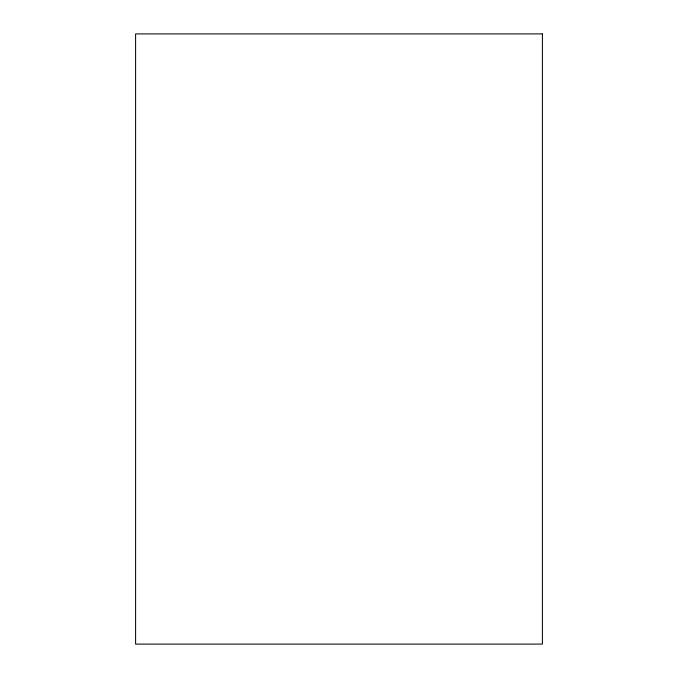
<?xml version="1.0" encoding="UTF-8"?>
<svg xmlns="http://www.w3.org/2000/svg" width="678" height="678" viewBox="0 0 678 678"><rect width="100%" height="100%" fill="white"/><g stroke="black" fill="none" stroke-linecap="round" stroke-linejoin="round"><path stroke-width="1.02" d="M542.4 33.9L135.6 33.9L135.6 644.1L542.4 644.1L542.4 33.9"/></g></svg>
